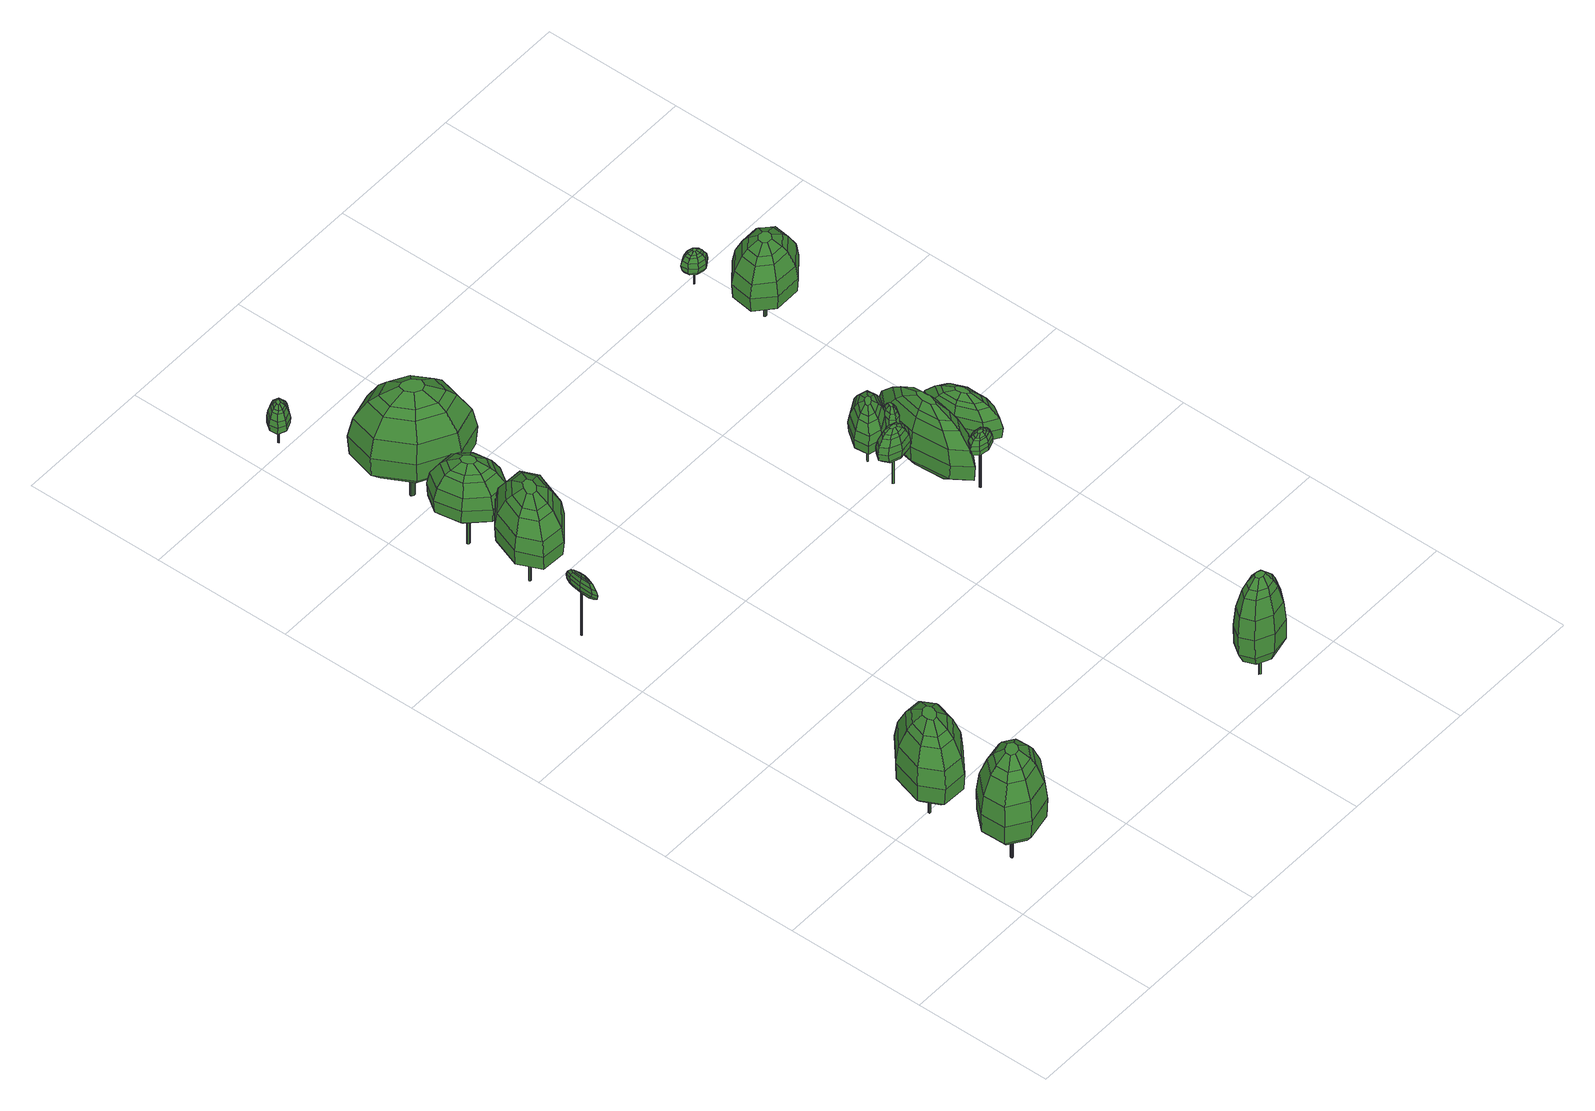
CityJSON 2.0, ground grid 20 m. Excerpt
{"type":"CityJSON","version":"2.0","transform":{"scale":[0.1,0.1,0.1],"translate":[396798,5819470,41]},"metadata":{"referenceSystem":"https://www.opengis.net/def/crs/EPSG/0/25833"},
"CityObjects":{
"tree1":{"type":"SolitaryVegetationObject","attributes":{"h_crown":13.69,"h_trunk":5.26,"X":396804.79,"Y":5819477.23,"Z":41.85,"height":18.95,"crownDiameter":10.08},"geometry":[{"type":"MultiSurface","lod":"2","boundaries":[[[0,1,2,3]],[[4,5,6,7]],[[8,9,10,11]],[[12,13,9,8]],[[14,15,16,17]],[[18,19,20,21]],[[22,23,24,25]],[[21,20,26,27]],[[28,29,18,30]],[[29,31,19,18]],[[3,2,32,5]],[[33,34,35,36]],[[27,26,22,37]],[[38,30,39,40]],[[41,42,1,0]],[[11,10,41,34]],[[43,11,34,33]],[[44,4,7,45]],[[46,47,4,44]],[[48,43,33,49]],[[19,50,48,20]],[[51,52,53,50]],[[54,25,55,15]],[[49,33,36,23]],[[36,35,47,46]],[[25,24,56,55]],[[40,39,57,42]],[[5,32,58,6]],[[13,59,38,9]],[[34,41,0,35]],[[35,0,3,47]],[[55,56,60,61]],[[53,8,11,43]],[[20,48,49,26]],[[47,3,5,4]],[[50,53,43,48]],[[10,40,42,41]],[[39,21,27,57]],[[37,22,25,54]],[[62,54,15,14]],[[56,44,45,60]],[[42,57,63,1]],[[57,27,37,63]],[[45,7,6,58,17,16,61,60],[64,65,66,67,68,69,70,71]],[[26,49,23,22]],[[63,37,54,62]],[[59,28,30,38]],[[1,63,62,2]],[[12,52,51,31,29,28,59,13]],[[9,38,40,10]],[[52,12,8,53]],[[32,14,17,58]],[[15,55,61,16]],[[23,36,46,24]],[[2,62,14,32]],[[31,51,50,19]],[[24,46,44,56]],[[30,18,21,39]],[[72,73,74,75,76,77,78,79]],[[71,72,79,64]],[[70,73,72,71]],[[69,74,73,70]],[[68,75,74,69]],[[67,76,75,68]],[[66,77,76,67]],[[65,78,77,66]],[[64,79,78,65]]]}]},
"tree2":{"type":"SolitaryVegetationObject","attributes":{"h_crown":11.58,"h_trunk":5.74,"X":396804.28,"Y":5819489.79,"Z":41.95,"height":17.32,"crownDiameter":10.61},"geometry":[{"type":"MultiSurface","lod":"2","boundaries":[[[80,81,82,83]],[[84,85,86,87]],[[88,89,90,91]],[[92,93,89,88]],[[94,95,96,97]],[[98,99,100,101]],[[102,103,104,105]],[[101,100,106,107]],[[108,109,98,110]],[[109,111,99,98]],[[83,82,112,85]],[[113,114,115,116]],[[107,106,102,117]],[[118,110,119,120]],[[121,122,81,80]],[[91,90,121,114]],[[123,91,114,113]],[[124,84,87,125]],[[126,127,84,124]],[[128,123,113,129]],[[99,130,128,100]],[[131,132,133,130]],[[134,105,135,95]],[[129,113,116,103]],[[116,115,127,126]],[[105,104,136,135]],[[120,119,137,122]],[[85,112,138,86]],[[93,139,118,89]],[[114,121,80,115]],[[115,80,83,127]],[[135,136,140,141]],[[133,88,91,123]],[[100,128,129,106]],[[127,83,85,84]],[[130,133,123,128]],[[90,120,122,121]],[[119,101,107,137]],[[117,102,105,134]],[[142,134,95,94]],[[136,124,125,140]],[[122,137,143,81]],[[137,107,117,143]],[[125,87,86,138,97,96,141,140],[144,145,146,147,148,149,150,151]],[[106,129,103,102]],[[143,117,134,142]],[[139,108,110,118]],[[81,143,142,82]],[[92,132,131,111,109,108,139,93]],[[89,118,120,90]],[[132,92,88,133]],[[112,94,97,138]],[[95,135,141,96]],[[103,116,126,104]],[[82,142,94,112]],[[111,131,130,99]],[[104,126,124,136]],[[110,98,101,119]],[[152,153,154,155,156,157,158,159]],[[151,152,159,144]],[[150,153,152,151]],[[149,154,153,150]],[[148,155,154,149]],[[147,156,155,148]],[[146,157,156,147]],[[145,158,157,146]],[[144,159,158,145]]]}]},
"tree3":{"type":"SolitaryVegetationObject","attributes":{"h_crown":3.6,"h_trunk":7.1,"X":396800.54,"Y":5819541.59,"Z":42.33,"height":10.7,"crownDiameter":3},"geometry":[{"type":"MultiSurface","lod":"2","boundaries":[[[160,161,162,163]],[[164,165,166,167]],[[168,169,170,171,172,173,174,175]],[[176,177,164,178]],[[174,173,179,180]],[[171,170,181,182]],[[183,184,185,177]],[[186,180,187,188]],[[189,167,190,191]],[[192,193,194,191,190,195,196,197],[198,199,193,200,195]],[[201,202,203,204]],[[205,182,206,207]],[[168,175,186,208]],[[209,210,194,193]],[[208,186,188,211]],[[173,172,205,179]],[[211,188,212,161]],[[213,178,189,210]],[[207,206,214,184]],[[180,179,215,187]],[[200,216,217,195]],[[198,218,219,199]],[[195,217,218,198]],[[193,220,216,200]],[[217,216,220,219,218]],[[199,219,220,193]],[[221,176,178,213]],[[170,169,222,181]],[[165,204,223,166]],[[161,212,221,162]],[[188,187,224,212]],[[225,160,163,202]],[[204,203,226,223]],[[163,162,227,228]],[[228,227,209,229]],[[162,221,213,227]],[[223,226,197,196]],[[227,213,210,209]],[[222,208,211,230]],[[230,211,161,160]],[[231,230,160,225]],[[229,209,193,192]],[[210,189,191,194]],[[175,174,180,186]],[[206,231,225,214]],[[181,222,230,231]],[[182,181,231,206]],[[187,215,183,224]],[[185,201,204,165]],[[215,207,184,183]],[[226,229,192,197]],[[166,223,196,195]],[[177,185,165,164]],[[224,183,177,176]],[[169,168,208,222]],[[214,225,202,201]],[[178,164,167,189]],[[203,228,229,226]],[[202,163,228,203]],[[179,205,207,215]],[[212,224,176,221]],[[172,171,182,205]],[[184,214,201,185]],[[167,166,195,190]]]}]},
"tree4":{"type":"SolitaryVegetationObject","attributes":{"h_crown":9.36,"h_trunk":6.96,"X":396803.61,"Y":5819552.32,"Z":42.58,"height":16.32,"crownDiameter":10.95},"geometry":[{"type":"MultiSurface","lod":"2","boundaries":[[[232,233,234,235]],[[233,236,237,234]],[[238,239,240,241]],[[242,243,238,244]],[[245,246,236,233]],[[247,248,249,250]],[[251,250,242,252]],[[248,253,254,249]],[[255,256,248,247]],[[257,245,233,232]],[[246,241,258,236]],[[259,251,252,260]],[[261,262,263,264]],[[240,265,261,266]],[[267,268,269,270]],[[268,271,272,269]],[[270,269,273,274]],[[275,276,271,268]],[[277,278,279,280]],[[243,281,239,238]],[[281,270,274,239]],[[282,283,275,284]],[[239,274,265,240]],[[265,285,262,261]],[[244,238,241,246]],[[236,258,286,237]],[[276,280,259,271]],[[287,277,280,276]],[[274,273,285,265]],[[266,261,264,288]],[[254,267,270,281]],[[289,232,235,290]],[[280,279,251,259]],[[291,282,284,253]],[[292,244,246,245]],[[253,284,267,254]],[[260,252,292,293]],[[272,260,293,294]],[[273,294,295,285]],[[285,295,289,262]],[[262,289,290,263]],[[293,292,245,257]],[[269,272,294,273]],[[278,255,247,279]],[[256,291,253,248]],[[283,287,276,275]],[[295,257,232,289]],[[286,288,264,263,290,235,234,237],[296,297,298,299,300,301,302,303]],[[284,275,268,267]],[[291,256,255,278,277,287,283,282]],[[294,293,257,295]],[[252,242,244,292]],[[303,304,305,296]],[[302,306,304,303]],[[299,307,308,300]],[[298,309,307,299]],[[304,306,310,308,307,309,311,305]],[[296,305,311,297]],[[301,310,306,302]],[[297,311,309,298]],[[300,308,310,301]],[[271,259,260,272]],[[249,254,281,243]],[[241,240,266,258]],[[279,247,250,251]],[[250,249,243,242]],[[258,266,288,286]]]}]},
"tree5":{"type":"SolitaryVegetationObject","attributes":{"h_crown":8.51,"h_trunk":6.13,"X":396803.58,"Y":5819561.97,"Z":42.79,"height":14.64,"crownDiameter":9.15},"geometry":[{"type":"MultiSurface","lod":"2","boundaries":[[[312,313,314,315]],[[313,316,317,314]],[[318,319,320,321]],[[322,323,318,324]],[[325,326,316,313]],[[327,328,329,330]],[[331,330,322,332]],[[328,333,334,329]],[[335,336,328,327]],[[337,325,313,312]],[[326,321,338,316]],[[339,331,332,340]],[[341,342,343,344]],[[320,345,341,346]],[[347,348,349,350]],[[348,351,352,349]],[[350,349,353,354]],[[355,356,351,348]],[[357,358,359,360]],[[323,361,319,318]],[[361,350,354,319]],[[362,363,355,364]],[[319,354,345,320]],[[345,365,342,341]],[[324,318,321,326]],[[316,338,366,317]],[[356,360,339,351]],[[367,357,360,356]],[[354,353,365,345]],[[346,341,344,368]],[[334,347,350,361]],[[369,312,315,370]],[[360,359,331,339]],[[371,362,364,333]],[[372,324,326,325]],[[333,364,347,334]],[[340,332,372,373]],[[352,340,373,374]],[[353,374,375,365]],[[365,375,369,342]],[[342,369,370,343]],[[373,372,325,337]],[[349,352,374,353]],[[358,335,327,359]],[[336,371,333,328]],[[363,367,356,355]],[[375,337,312,369]],[[366,368,344,343,370,315,314,317],[376,377,378,379,380,381,382,383]],[[364,355,348,347]],[[371,336,335,358,357,367,363,362]],[[374,373,337,375]],[[332,322,324,372]],[[383,384,385,376]],[[382,386,384,383]],[[379,387,388,380]],[[378,389,387,379]],[[384,386,390,388,387,389,391,385]],[[376,385,391,377]],[[381,390,386,382]],[[377,391,389,378]],[[380,388,390,381]],[[351,339,340,352]],[[329,334,361,323]],[[321,320,346,338]],[[359,327,330,331]],[[330,329,323,322]],[[338,346,368,366]]]}]},
"tree6":{"type":"SolitaryVegetationObject","attributes":{"h_crown":13.75,"h_trunk":5.32,"X":396805.48,"Y":5819572.33,"Z":43.03,"height":19.07,"crownDiameter":13.73},"geometry":[{"type":"MultiSurface","lod":"2","boundaries":[[[392,393,394,395]],[[396,397,398,399]],[[400,401,402,403]],[[404,405,401,400]],[[406,407,408,409]],[[410,411,412,413]],[[414,415,416,417]],[[413,412,418,419]],[[420,421,410,422]],[[421,423,411,410]],[[395,394,424,397]],[[425,426,427,428]],[[419,418,414,429]],[[430,422,431,432]],[[433,434,393,392]],[[403,402,433,426]],[[435,403,426,425]],[[436,396,399,437]],[[438,439,396,436]],[[440,435,425,441]],[[411,442,440,412]],[[443,444,445,442]],[[446,417,447,407]],[[441,425,428,415]],[[428,427,439,438]],[[417,416,448,447]],[[432,431,449,434]],[[397,424,450,398]],[[405,451,430,401]],[[426,433,392,427]],[[427,392,395,439]],[[447,448,452,453]],[[445,400,403,435]],[[412,440,441,418]],[[439,395,397,396]],[[442,445,435,440]],[[402,432,434,433]],[[431,413,419,449]],[[429,414,417,446]],[[454,446,407,406]],[[448,436,437,452]],[[434,449,455,393]],[[449,419,429,455]],[[437,399,398,450,409,408,453,452],[456,457,458,459,460,461,462,463]],[[418,441,415,414]],[[455,429,446,454]],[[451,420,422,430]],[[393,455,454,394]],[[404,444,443,423,421,420,451,405]],[[401,430,432,402]],[[444,404,400,445]],[[424,406,409,450]],[[407,447,453,408]],[[415,428,438,416]],[[394,454,406,424]],[[423,443,442,411]],[[416,438,436,448]],[[422,410,413,431]],[[464,465,466,467,468,469,470,471]],[[463,464,471,456]],[[462,465,464,463]],[[461,466,465,462]],[[460,467,466,461]],[[459,468,467,460]],[[458,469,468,459]],[[457,470,469,458]],[[456,471,470,457]]]}]},
"tree7":{"type":"SolitaryVegetationObject","attributes":{"h_crown":4.18,"h_trunk":2.89,"X":396801.75,"Y":5819590.41,"Z":43.36,"height":7.07,"crownDiameter":3.57},"geometry":[{"type":"MultiSurface","lod":"2","boundaries":[[[472,473,474,475]],[[473,476,477,474]],[[478,479,480,481]],[[482,483,478,484]],[[485,486,476,473]],[[487,488,489,490]],[[491,490,482,492]],[[488,493,494,489]],[[495,496,488,487]],[[497,485,473,472]],[[486,481,498,476]],[[499,491,492,500]],[[501,502,503,504]],[[480,505,501,506]],[[507,508,509,510]],[[508,511,512,509]],[[510,509,513,514]],[[515,516,511,508]],[[517,518,519,520]],[[483,521,479,478]],[[521,510,514,479]],[[522,523,515,524]],[[479,514,505,480]],[[505,525,502,501]],[[484,478,481,486]],[[476,498,526,477]],[[516,520,499,511]],[[527,517,520,516]],[[514,513,525,505]],[[506,501,504,528]],[[494,507,510,521]],[[529,472,475,530]],[[520,519,491,499]],[[531,522,524,493]],[[532,484,486,485]],[[493,524,507,494]],[[500,492,532,533]],[[512,500,533,534]],[[513,534,535,525]],[[525,535,529,502]],[[502,529,530,503]],[[533,532,485,497]],[[509,512,534,513]],[[518,495,487,519]],[[496,531,493,488]],[[523,527,516,515]],[[535,497,472,529]],[[526,528,504,503,530,475,474,477],[536,537,538,539,540]],[[524,515,508,507]],[[531,496,495,518,517,527,523,522]],[[534,533,497,535]],[[492,482,484,532]],[[539,541,542,540]],[[537,543,544,538]],[[536,545,543,537]],[[541,544,543,545,542]],[[540,542,545,536]],[[538,544,541,539]],[[511,499,500,512]],[[489,494,521,483]],[[481,480,506,498]],[[519,487,490,491]],[[490,489,483,482]],[[498,506,528,526]]]}]},
"tree8":{"type":"SolitaryVegetationObject","attributes":{"h_crown":14.49,"h_trunk":2.9,"X":396848.07,"Y":5819473.45,"Z":41.99,"height":17.39,"crownDiameter":6.47},"geometry":[{"type":"MultiSurface","lod":"2","boundaries":[[[546,547,548,549]],[[550,551,552,553]],[[554,555,556,557]],[[558,559,560,561]],[[562,563,559,558]],[[564,565,563,562]],[[566,567,568,569]],[[570,571,572,573]],[[556,574,575,576]],[[568,577,578,579]],[[576,575,567,566]],[[580,557,581,582]],[[549,548,583,551]],[[560,584,547,546]],[[555,585,574,556]],[[586,561,587,588]],[[587,546,549,589]],[[582,581,590,584]],[[561,560,546,587]],[[565,591,580,563]],[[551,583,592,552]],[[589,549,551,550]],[[559,582,584,560]],[[593,562,558,594]],[[579,578,595,596]],[[597,586,588,577]],[[596,595,598,599]],[[588,587,589,600]],[[575,601,597,567]],[[602,593,594,601]],[[594,558,561,586]],[[601,594,586,597]],[[603,550,553,604]],[[600,589,550,603]],[[574,602,601,575]],[[605,606,593,602]],[[607,579,596,571]],[[578,600,603,595]],[[577,588,600,578]],[[595,603,604,598]],[[557,556,576,581]],[[581,576,566,590]],[[571,596,599,572]],[[584,590,608,547]],[[606,564,562,593]],[[569,568,579,607]],[[608,569,607,609]],[[567,597,577,568]],[[548,609,570,583]],[[609,607,571,570]],[[547,608,609,548]],[[583,570,573,592]],[[585,605,602,574]],[[590,566,569,608]],[[564,606,605,585,555,554,591,565]],[[563,580,582,559]],[[604,553,552,592,573,572,599,598],[610,611,612,613,614,615,616]],[[591,554,557,580]],[[612,617,618,613]],[[611,619,617,612]],[[610,620,619,611]],[[615,621,622,616]],[[622,621,623,618,617,619,620]],[[616,622,620,610]],[[614,623,621,615]],[[613,618,623,614]]]}]},
"tree9":{"type":"SolitaryVegetationObject","attributes":{"h_crown":5.32,"h_trunk":4.64,"X":396844.69,"Y":5819528.51,"Z":42.26,"height":9.95,"crownDiameter":4.23},"geometry":[{"type":"MultiSurface","lod":"2","boundaries":[[[624,625,626,627]],[[628,629,630,631]],[[627,626,629,628]],[[632,633,625,624]],[[631,630,633,632]],[[633,630,629,626,625]],[[634,635,636,637]],[[638,639,640,641]],[[642,643,644,645]],[[646,647,648,649]],[[649,648,650,651]],[[652,653,642,654]],[[655,646,649,635]],[[635,649,651,636]],[[656,657,658,659]],[[660,661,662,663]],[[663,662,664,665]],[[666,645,667,668]],[[654,642,645,666]],[[669,670,671,672]],[[651,650,653,652]],[[644,673,674,675]],[[653,676,643,642]],[[636,651,652,677]],[[650,678,676,653]],[[679,638,641,678]],[[645,644,675,667]],[[680,669,672,681]],[[648,679,678,650]],[[682,637,683,684]],[[685,656,659,647]],[[686,687,688,689]],[[676,690,691,643]],[[647,659,679,648]],[[643,691,673,644]],[[692,634,637,682]],[[678,641,690,676]],[[683,677,661,660]],[[672,671,634,692]],[[658,681,639,638]],[[690,693,694,691]],[[640,682,684,693]],[[668,667,675,674,689,688,665,664],[624,627,628,631,632]],[[685,695,696,670,669,680,657,656]],[[694,697,687,686]],[[670,696,655,671]],[[673,686,689,674]],[[659,658,638,679]],[[657,680,681,658]],[[687,663,665,688]],[[641,640,693,690]],[[695,685,647,646]],[[684,683,660,697]],[[639,692,682,640]],[[693,684,697,694]],[[637,636,677,683]],[[691,694,686,673]],[[697,660,663,687]],[[677,652,654,661]],[[661,654,666,662]],[[671,655,635,634]],[[681,672,692,639]],[[696,695,646,655]],[[662,666,668,664]]]}]},
"tree10":{"type":"SolitaryVegetationObject","attributes":{"h_crown":5.85,"h_trunk":4.67,"X":396845.68,"Y":5819533.36,"Z":42.32,"height":10.52,"crownDiameter":6.62},"geometry":[{"type":"MultiSurface","lod":"2","boundaries":[[[698,699,700,701]],[[699,702,703,700]],[[704,705,706,707]],[[708,709,704,710]],[[711,712,702,699]],[[713,714,715,716]],[[717,716,708,718]],[[714,719,720,715]],[[721,722,714,713]],[[723,711,699,698]],[[712,707,724,702]],[[725,717,718,726]],[[727,728,729,730]],[[706,731,727,732]],[[733,734,735,736]],[[734,737,738,735]],[[736,735,739,740]],[[741,742,737,734]],[[743,744,745,746]],[[709,747,705,704]],[[747,736,740,705]],[[748,749,741,750]],[[705,740,731,706]],[[731,751,728,727]],[[710,704,707,712]],[[702,724,752,703]],[[742,746,725,737]],[[753,743,746,742]],[[740,739,751,731]],[[732,727,730,754]],[[720,733,736,747]],[[755,698,701,756]],[[746,745,717,725]],[[757,748,750,719]],[[758,710,712,711]],[[719,750,733,720]],[[726,718,758,759]],[[738,726,759,760]],[[739,760,761,751]],[[751,761,755,728]],[[728,755,756,729]],[[759,758,711,723]],[[735,738,760,739]],[[744,721,713,745]],[[722,757,719,714]],[[749,753,742,741]],[[761,723,698,755]],[[752,754,730,729,756,701,700,703],[762,763,764,765,766,767,768]],[[750,741,734,733]],[[757,722,721,744,743,753,749,748]],[[760,759,723,761]],[[718,708,710,758]],[[768,769,770,762]],[[767,771,769,768]],[[765,772,773,766]],[[764,774,772,765]],[[769,771,773,772,774,775,770]],[[762,770,775,763]],[[763,775,774,764]],[[766,773,771,767]],[[737,725,726,738]],[[715,720,747,709]],[[707,706,732,724]],[[745,713,716,717]],[[716,715,709,708]],[[724,732,754,752]]]}]},
"tree11":{"type":"SolitaryVegetationObject","attributes":{"h_crown":7.84,"h_trunk":1.77,"X":396847.54,"Y":5819531.21,"Z":42.36,"height":9.61,"crownDiameter":3.49},"geometry":[{"type":"MultiSurface","lod":"2","boundaries":[[[776,777,778,779]],[[780,781,782,783]],[[784,785,786,787]],[[788,789,790,791]],[[792,793,789,788]],[[794,795,793,792]],[[796,797,798,799]],[[800,801,802,803]],[[786,804,805,806]],[[798,807,808,809]],[[806,805,797,796]],[[810,787,811,812]],[[779,778,813,781]],[[790,814,777,776]],[[785,815,804,786]],[[816,791,817,818]],[[817,776,779,819]],[[812,811,820,814]],[[791,790,776,817]],[[795,821,810,793]],[[781,813,822,782]],[[819,779,781,780]],[[789,812,814,790]],[[823,792,788,824]],[[809,808,825,826]],[[827,816,818,807]],[[826,825,828,829]],[[818,817,819,830]],[[805,831,827,797]],[[832,823,824,831]],[[824,788,791,816]],[[831,824,816,827]],[[833,780,783,834]],[[830,819,780,833]],[[804,832,831,805]],[[835,836,823,832]],[[837,809,826,801]],[[808,830,833,825]],[[807,818,830,808]],[[825,833,834,828]],[[787,786,806,811]],[[811,806,796,820]],[[801,826,829,802]],[[814,820,838,777]],[[836,794,792,823]],[[799,798,809,837]],[[838,799,837,839]],[[797,827,807,798]],[[778,839,800,813]],[[839,837,801,800]],[[777,838,839,778]],[[813,800,803,822]],[[815,835,832,804]],[[820,796,799,838]],[[794,836,835,815,785,784,821,795]],[[793,810,812,789]],[[834,783,782,822,803,802,829,828],[840,841,842,843,844,845]],[[821,784,787,810]],[[841,846,847,842]],[[840,848,846,841]],[[842,847,849,843]],[[845,850,848,840]],[[844,851,850,845]],[[851,849,847,846,848,850]],[[843,849,851,844]]]}]},
"tree12":{"type":"SolitaryVegetationObject","attributes":{"h_crown":3.16,"h_trunk":6.61,"X":396850.95,"Y":5819519.9,"Z":42.21,"height":9.77,"crownDiameter":3.34},"geometry":[{"type":"MultiSurface","lod":"2","boundaries":[[[852,853,854,855]],[[856,857,858,859]],[[860,861,862,863,864,865,866,867]],[[868,869,856,870]],[[866,865,871,872]],[[863,862,873,874]],[[875,876,877,869]],[[878,872,879,880]],[[881,859,882,883]],[[884,885,886,883,882,887,888,889],[890,891,892,893]],[[894,895,896,897]],[[898,874,899,900]],[[860,867,878,901]],[[902,903,886,885]],[[901,878,880,904]],[[865,864,898,871]],[[904,880,905,853]],[[906,870,881,903]],[[900,899,907,876]],[[872,871,908,879]],[[892,909,910,893]],[[893,910,911,890]],[[891,912,909,892]],[[910,909,912,911]],[[890,911,912,891]],[[913,868,870,906]],[[862,861,914,873]],[[857,897,915,858]],[[853,905,913,854]],[[880,879,916,905]],[[917,852,855,895]],[[897,896,918,915]],[[855,854,919,920]],[[920,919,902,921]],[[854,913,906,919]],[[915,918,889,888]],[[919,906,903,902]],[[914,901,904,922]],[[922,904,853,852]],[[923,922,852,917]],[[921,902,885,884]],[[903,881,883,886]],[[867,866,872,878]],[[899,923,917,907]],[[873,914,922,923]],[[874,873,923,899]],[[879,908,875,916]],[[877,894,897,857]],[[908,900,876,875]],[[918,921,884,889]],[[858,915,888,887]],[[869,877,857,856]],[[916,875,869,868]],[[861,860,901,914]],[[907,917,895,894]],[[870,856,859,881]],[[896,920,921,918]],[[895,855,920,896]],[[871,898,900,908]],[[905,916,868,913]],[[864,863,874,898]],[[876,907,894,877]],[[859,858,887,882]]]}]},
"tree13":{"type":"SolitaryVegetationObject","attributes":{"h_crown":10.69,"h_trunk":1.14,"X":396849.5,"Y":5819527.23,"Z":42.36,"height":11.83,"crownDiameter":10.93},"geometry":[{"type":"MultiSurface","lod":"2","boundaries":[[[924,925,926,927,928,929,930,931]],[[932,929,928,933]],[[934,930,929,932]],[[935,931,930,934]],[[933,928,927,936]],[[937,926,925,938]],[[939,924,931,935]],[[938,925,924,939]],[[936,927,926,937]],[[940,941,942,943]],[[944,945,946,947]],[[948,944,947,949]],[[943,942,950,951]],[[952,953,944,948]],[[947,946,954,955]],[[949,947,955,956]],[[957,958,959,960]],[[961,957,960,941]],[[956,955,957,961]],[[962,963,964,965]],[[960,959,963,962]],[[941,960,962,942]],[[966,948,949,967]],[[968,940,943,969]],[[967,949,956,970]],[[942,962,965,950]],[[970,956,961,971]],[[972,973,974,975]],[[974,971,940,968]],[[976,952,948,966]],[[975,974,968,977]],[[977,968,969,978]],[[953,979,945,944]],[[969,943,951,980]],[[981,982,983,984]],[[985,977,978,986]],[[987,975,977,985]],[[986,978,988,989]],[[984,983,973,972]],[[979,953,952,976,990,991,992,993]],[[994,972,975,987]],[[978,969,980,988]],[[991,990,982,981]],[[954,995,996,958]],[[973,970,971,974]],[[990,976,966,982]],[[982,966,967,983]],[[946,997,995,954]],[[945,998,997,946]],[[983,967,970,973]],[[979,993,998,945]],[[958,996,999,959]],[[1000,984,972,994]],[[1001,981,984,1000]],[[996,987,985,999]],[[971,961,941,940]],[[999,985,986,1002]],[[995,994,987,996]],[[955,954,958,957]],[[963,1002,1003,964]],[[1002,986,989,1003]],[[959,999,1002,963]],[[997,1000,994,995]],[[993,992,1001,998]],[[965,964,1003,989,988,980,951,950],[935,934,932,933,936,937,938,939]],[[992,991,981,1001]],[[998,1001,1000,997]]]}]},
"tree14":{"type":"SolitaryVegetationObject","attributes":{"h_crown":7.16,"h_trunk":4.07,"X":396853.74,"Y":5819525.02,"Z":42.42,"height":11.23,"crownDiameter":8.01},"geometry":[{"type":"MultiSurface","lod":"2","boundaries":[[[1004,1005,1006,1007]],[[1005,1008,1009,1006]],[[1010,1011,1012,1013]],[[1014,1015,1010,1016]],[[1017,1018,1008,1005]],[[1019,1020,1021,1022]],[[1023,1022,1014,1024]],[[1020,1025,1026,1021]],[[1027,1028,1020,1019]],[[1029,1017,1005,1004]],[[1018,1013,1030,1008]],[[1031,1023,1024,1032]],[[1033,1034,1035,1036]],[[1012,1037,1033,1038]],[[1039,1040,1041,1042]],[[1040,1043,1044,1041]],[[1042,1041,1045,1046]],[[1047,1048,1043,1040]],[[1049,1050,1051,1052]],[[1015,1053,1011,1010]],[[1053,1042,1046,1011]],[[1054,1055,1047,1056]],[[1011,1046,1037,1012]],[[1037,1057,1034,1033]],[[1016,1010,1013,1018]],[[1008,1030,1058,1009]],[[1048,1052,1031,1043]],[[1059,1049,1052,1048]],[[1046,1045,1057,1037]],[[1038,1033,1036,1060]],[[1026,1039,1042,1053]],[[1061,1004,1007,1062]],[[1052,1051,1023,1031]],[[1063,1054,1056,1025]],[[1064,1016,1018,1017]],[[1025,1056,1039,1026]],[[1032,1024,1064,1065]],[[1044,1032,1065,1066]],[[1045,1066,1067,1057]],[[1057,1067,1061,1034]],[[1034,1061,1062,1035]],[[1065,1064,1017,1029]],[[1041,1044,1066,1045]],[[1050,1027,1019,1051]],[[1028,1063,1025,1020]],[[1055,1059,1048,1047]],[[1067,1029,1004,1061]],[[1058,1060,1036,1035,1062,1007,1006,1009],[1068,1069,1070,1071,1072,1073,1074,1075]],[[1056,1047,1040,1039]],[[1063,1028,1027,1050,1049,1059,1055,1054]],[[1066,1065,1029,1067]],[[1024,1014,1016,1064]],[[1075,1076,1077,1068]],[[1074,1078,1076,1075]],[[1071,1079,1080,1072]],[[1070,1081,1079,1071]],[[1076,1078,1082,1080,1079,1081,1083,1077]],[[1068,1077,1083,1069]],[[1073,1082,1078,1074]],[[1069,1083,1081,1070]],[[1072,1080,1082,1073]],[[1043,1031,1032,1044]],[[1021,1026,1053,1015]],[[1013,1012,1038,1030]],[[1051,1019,1022,1023]],[[1022,1021,1015,1014]],[[1030,1038,1060,1058]]]}]},
"tree15":{"type":"SolitaryVegetationObject","attributes":{"h_crown":9.72,"h_trunk":3.97,"X":396856.11,"Y":5819558.03,"Z":43.43,"height":13.69,"crownDiameter":9.57},"geometry":[{"type":"MultiSurface","lod":"2","boundaries":[[[1084,1085,1086,1087]],[[1088,1089,1090,1091]],[[1092,1093,1094,1095]],[[1096,1097,1093,1092]],[[1098,1099,1100,1101]],[[1102,1103,1104,1105]],[[1106,1107,1108,1109]],[[1105,1104,1110,1111]],[[1112,1113,1102,1114]],[[1113,1115,1103,1102]],[[1087,1086,1116,1089]],[[1117,1118,1119,1120]],[[1111,1110,1106,1121]],[[1122,1114,1123,1124]],[[1125,1126,1085,1084]],[[1095,1094,1125,1118]],[[1127,1095,1118,1117]],[[1128,1088,1091,1129]],[[1130,1131,1088,1128]],[[1132,1127,1117,1133]],[[1103,1134,1132,1104]],[[1135,1136,1137,1134]],[[1138,1109,1139,1099]],[[1133,1117,1120,1107]],[[1120,1119,1131,1130]],[[1109,1108,1140,1139]],[[1124,1123,1141,1126]],[[1089,1116,1142,1090]],[[1097,1143,1122,1093]],[[1118,1125,1084,1119]],[[1119,1084,1087,1131]],[[1139,1140,1144,1145]],[[1137,1092,1095,1127]],[[1104,1132,1133,1110]],[[1131,1087,1089,1088]],[[1134,1137,1127,1132]],[[1094,1124,1126,1125]],[[1123,1105,1111,1141]],[[1121,1106,1109,1138]],[[1146,1138,1099,1098]],[[1140,1128,1129,1144]],[[1126,1141,1147,1085]],[[1141,1111,1121,1147]],[[1129,1091,1090,1142,1101,1100,1145,1144],[1148,1149,1150,1151,1152,1153,1154,1155]],[[1110,1133,1107,1106]],[[1147,1121,1138,1146]],[[1143,1112,1114,1122]],[[1085,1147,1146,1086]],[[1096,1136,1135,1115,1113,1112,1143,1097]],[[1093,1122,1124,1094]],[[1136,1096,1092,1137]],[[1116,1098,1101,1142]],[[1099,1139,1145,1100]],[[1107,1120,1130,1108]],[[1086,1146,1098,1116]],[[1115,1135,1134,1103]],[[1108,1130,1128,1140]],[[1114,1102,1105,1123]],[[1156,1157,1158,1159,1160,1161,1162,1163]],[[1155,1156,1163,1148]],[[1154,1157,1156,1155]],[[1153,1158,1157,1154]],[[1152,1159,1158,1153]],[[1151,1160,1159,1152]],[[1150,1161,1160,1151]],[[1149,1162,1161,1150]],[[1148,1163,1162,1149]]]}]},
"tree16":{"type":"SolitaryVegetationObject","attributes":{"h_crown":3.59,"h_trunk":2.31,"X":396855.07,"Y":5819568.35,"Z":43.11,"height":5.9,"crownDiameter":2.99},"geometry":[{"type":"MultiSurface","lod":"2","boundaries":[[[1164,1165,1166,1167]],[[1165,1168,1169,1166]],[[1170,1171,1172,1173]],[[1174,1175,1170,1176]],[[1177,1178,1168,1165]],[[1179,1180,1181,1182]],[[1183,1182,1174,1184]],[[1180,1185,1186,1181]],[[1187,1188,1180,1179]],[[1189,1177,1165,1164]],[[1178,1173,1190,1168]],[[1191,1183,1184,1192]],[[1193,1194,1195,1196]],[[1172,1197,1193,1198]],[[1199,1200,1201,1202]],[[1200,1203,1204,1201]],[[1202,1201,1205,1206]],[[1207,1208,1203,1200]],[[1209,1210,1211,1212]],[[1175,1213,1171,1170]],[[1213,1202,1206,1171]],[[1214,1215,1207,1216]],[[1171,1206,1197,1172]],[[1197,1217,1194,1193]],[[1176,1170,1173,1178]],[[1168,1190,1218,1169]],[[1208,1212,1191,1203]],[[1219,1209,1212,1208]],[[1206,1205,1217,1197]],[[1198,1193,1196,1220]],[[1186,1199,1202,1213]],[[1221,1164,1167,1222]],[[1212,1211,1183,1191]],[[1223,1214,1216,1185]],[[1224,1176,1178,1177]],[[1185,1216,1199,1186]],[[1192,1184,1224,1225]],[[1204,1192,1225,1226]],[[1205,1226,1227,1217]],[[1217,1227,1221,1194]],[[1194,1221,1222,1195]],[[1225,1224,1177,1189]],[[1201,1204,1226,1205]],[[1210,1187,1179,1211]],[[1188,1223,1185,1180]],[[1215,1219,1208,1207]],[[1227,1189,1164,1221]],[[1218,1220,1196,1195,1222,1167,1166,1169],[1228,1229,1230,1231]],[[1216,1207,1200,1199]],[[1223,1188,1187,1210,1209,1219,1215,1214]],[[1226,1225,1189,1227]],[[1184,1174,1176,1224]],[[1231,1232,1233,1228]],[[1229,1234,1235,1230]],[[1232,1235,1234,1233]],[[1230,1235,1232,1231]],[[1228,1233,1234,1229]],[[1203,1191,1192,1204]],[[1181,1186,1213,1175]],[[1173,1172,1198,1190]],[[1211,1179,1182,1183]],[[1182,1181,1175,1174]],[[1190,1198,1220,1218]]]}]}
},
"vertices":[
[87,119,118],[117,100,118],[115,99,87],[86,118,87],[51,101,72],[82,107,72],[72,83,65],[63,81,65],[56,92,186],[78,97,186],[81,104,175],[53,99,175],[63,80,198],[72,82,198],[105,67,72],[84,44,72],[73,63,65],[80,71,65],[79,52,186],[58,48,186],[55,40,175],[83,46,175],[49,25,118],[19,44,118],[21,45,87],[50,27,87],[51,29,148],[88,37,148],[78,71,198],[72,64,198],[94,68,186],[64,63,198],[104,93,72],[22,79,148],[48,108,148],[46,111,118],[18,80,118],[90,34,118],[93,87,186],[102,67,175],[101,91,175],[85,115,148],[113,98,148],[34,78,175],[31,78,72],[56,74,65],[19,80,87],[46,110,87],[35,53,175],[23,47,148],[43,58,186],[58,67,198],[58,74,198],[42,76,186],[89,35,87],[54,37,72],[32,52,72],[114,65,148],[79,79,65],[78,78,198],[57,66,65],[64,61,65],[117,65,87],[118,65,118],[70,72,65],[70,73,65],[69,74,65],[67,74,65],[66,73,65],[66,71,65],[67,70,65],[69,71,65],[69,71,9],[67,70,9],[66,71,9],[66,73,9],[67,74,9],[69,74,9],[70,73,9],[70,72,9],
[61,252,110],[97,251,110],[96,249,82],[61,250,82],[36,215,67],[61,238,67],[62,210,61],[54,203,61],[44,210,172],[62,226,172],[62,235,162],[38,214,162],[55,203,183],[62,209,183],[100,213,67],[90,181,67],[71,192,61],[74,203,61],[82,186,172],[64,170,172],[64,161,162],[88,182,162],[65,144,110],[29,145,110],[30,147,82],[65,146,82],[64,148,137],[96,176,137],[73,202,183],[70,193,183],[89,209,172],[63,187,183],[88,237,67],[17,179,137],[29,219,137],[26,221,110],[13,177,110],[99,175,110],[80,225,172],[97,212,162],[86,234,162],[61,247,137],[94,246,137],[29,184,162],[26,183,67],[51,193,61],[14,178,82],[27,221,82],[40,162,162],[32,149,137],[45,171,172],[56,187,183],[53,194,183],[37,187,172],[98,175,82],[64,158,67],[38,159,67],[108,217,137],[71,210,61],[70,209,183],[55,186,61],[63,185,61],[111,218,82],[113,219,110],[65,199,61],[64,200,61],[63,200,61],[61,199,61],[61,197,61],[61,196,61],[63,196,61],[64,197,61],[64,197,10],[63,196,10],[61,196,10],[61,197,10],[61,199,10],[63,200,10],[64,200,10],[65,199,10],
[22,699,108],[22,716,108],[22,716,101],[21,697,101],[29,734,94],[29,716,94],[28,716,90],[28,730,90],[25,716,120],[25,712,120],[25,710,120],[26,712,120],[26,716,120],[26,720,120],[26,721,120],[25,720,120],[28,743,101],[29,735,101],[28,742,94],[27,726,117],[27,730,117],[24,702,117],[26,706,117],[29,733,108],[28,716,108],[29,716,101],[25,726,117],[27,734,115],[25,729,115],[27,736,90],[26,720,88],[26,722,88],[24,712,88],[25,716,88],[25,720,88],[26,716,88],[26,711,88],[25,710,88],[26,717,88],[25,717,88],[25,715,88],[26,697,101],[23,689,101],[23,690,94],[26,697,94],[27,716,117],[26,703,115],[28,716,115],[24,716,117],[23,716,90],[25,730,90],[23,716,115],[25,733,108],[25,734,94],[26,698,108],[28,729,115],[25,715,13],[26,716,13],[26,717,13],[25,717,13],[25,716,13],[25,735,101],[23,706,117],[26,702,90],[28,740,108],[23,691,108],[24,696,90],[22,716,94],[22,698,94],[22,702,90],[23,703,115],[24,698,115],
[83,804,86],[55,782,86],[56,810,81],[64,817,81],[28,784,86],[47,811,81],[4,804,120],[20,849,120],[21,848,97],[5,804,97],[21,774,142],[8,805,142],[18,770,120],[54,769,97],[19,771,97],[36,796,170],[29,813,170],[20,810,162],[30,787,162],[55,785,162],[55,772,142],[38,836,170],[32,841,162],[48,812,179],[45,819,179],[91,798,97],[17,809,86],[80,806,162],[89,800,142],[57,864,86],[84,863,86],[65,836,81],[56,836,81],[58,877,97],[30,842,86],[57,861,162],[82,860,162],[91,872,142],[58,874,142],[92,837,162],[104,841,142],[94,877,120],[58,879,120],[76,851,170],[83,833,170],[63,818,179],[56,812,179],[55,794,170],[75,810,170],[23,847,142],[56,835,179],[64,834,179],[57,852,170],[93,875,97],[44,819,81],[67,827,179],[48,829,81],[95,838,86],[68,828,81],[49,828,179],[54,767,120],[92,798,120],[108,843,120],[107,842,97],[58,824,81],[58,825,81],[56,825,81],[55,824,81],[54,822,81],[55,821,81],[56,821,81],[58,822,81],[58,822,16],[58,824,16],[56,821,16],[55,824,16],[54,822,16],[56,825,16],[55,821,16],[58,825,16],
[82,933,81],[86,904,81],[65,915,76],[64,924,76],[73,885,81],[61,909,76],[48,874,112],[21,902,112],[22,903,91],[48,875,91],[78,877,131],[49,878,131],[80,873,112],[96,900,91],[79,874,91],[68,895,156],[52,896,156],[50,889,149],[72,888,149],[84,906,149],[94,901,131],[38,911,156],[32,908,149],[61,910,164],[54,910,164],[90,937,91],[50,886,81],[80,932,149],[88,936,131],[25,935,81],[38,954,81],[50,931,76],[46,924,76],[16,940,91],[30,907,81],[28,934,149],[40,952,149],[34,963,131],[18,939,131],[61,951,149],[63,961,131],[32,966,112],[14,940,112],[44,944,156],[60,943,156],[63,923,164],[64,915,164],[77,909,156],[74,929,156],[24,903,131],[47,924,164],[51,929,164],[34,930,156],[33,965,91],[54,909,76],[57,929,164],[48,916,76],[62,953,81],[58,930,76],[49,916,164],[97,899,112],[91,937,112],[64,965,112],[63,964,91],[56,922,76],[55,922,76],[54,921,76],[54,919,76],[55,918,76],[57,918,76],[57,919,76],[57,920,76],[57,920,18],[56,922,18],[57,919,18],[54,919,18],[55,918,18],[54,921,18],[57,918,18],[55,922,18],
[6,1034,131],[18,1080,131],[20,1078,100],[8,1034,100],[45,993,84],[24,1032,84],[59,1026,78],[65,1014,78],[54,1002,199],[39,1029,199],[28,1031,188],[47,996,188],[67,1015,211],[61,1026,211],[66,1074,84],[105,1053,84],[84,1033,78],[72,1039,78],[96,1044,199],[110,1018,199],[122,1016,188],[102,1051,188],[143,1012,131],[132,967,131],[130,969,100],[141,1013,100],[138,1013,161],[112,1061,161],[72,1037,211],[83,1032,211],[69,1059,199],[89,1021,211],[33,1065,84],[85,960,161],[38,986,161],[34,983,131],[86,955,131],[115,1064,131],[45,1052,199],[67,1070,188],[36,1062,188],[12,1033,161],[23,1075,161],[83,977,188],[83,973,84],[77,1007,78],[86,957,100],[36,984,100],[114,985,188],[127,972,161],[104,994,199],[86,1012,211],[77,1009,211],[81,988,199],[114,1063,100],[126,1015,84],[117,982,84],[64,1086,161],[62,1036,78],[63,1035,211],[88,1010,78],[91,1021,78],[64,1090,100],[63,1092,131],[74,1026,78],[73,1026,78],[72,1024,78],[73,1022,78],[75,1021,78],[77,1021,78],[78,1023,78],[76,1025,78],[76,1025,20],[78,1023,20],[77,1021,20],[75,1021,20],[73,1022,20],[72,1024,20],[73,1026,20],[74,1026,20],
[44,1195,54],[33,1191,54],[36,1200,52],[40,1201,52],[25,1195,54],[34,1201,52],[19,1204,69],[29,1216,69],[29,1216,59],[20,1204,59],[22,1193,78],[21,1204,78],[21,1192,69],[32,1187,59],[21,1192,59],[29,1198,90],[28,1204,90],[25,1204,87],[26,1196,87],[33,1192,87],[32,1188,78],[33,1210,90],[32,1212,87],[34,1202,94],[34,1204,94],[46,1193,59],[24,1204,54],[43,1196,87],[45,1193,78],[42,1217,54],[50,1213,54],[41,1207,52],[39,1208,52],[43,1221,59],[31,1213,54],[42,1216,87],[49,1213,87],[53,1215,78],[43,1220,78],[50,1204,87],[54,1204,78],[54,1216,69],[43,1221,69],[46,1211,90],[47,1204,90],[39,1202,94],[36,1201,94],[34,1195,90],[42,1198,90],[30,1215,78],[39,1208,94],[41,1207,94],[41,1213,90],[54,1216,59],[33,1204,52],[41,1204,94],[35,1207,52],[51,1204,54],[42,1204,52],[36,1207,94],[32,1187,69],[46,1192,69],[56,1204,69],[55,1204,59],[38,1205,52],[37,1205,52],[37,1204,52],[37,1203,52],[38,1204,52],[37,1203,24],[38,1204,24],[37,1205,24],[37,1204,24],[38,1205,24],
[472,19,100],[464,39,100],[465,39,68],[473,19,68],[498,14,51],[479,23,51],[494,31,45],[500,28,45],[496,39,184],[501,40,184],[503,49,171],[488,46,171],[498,16,160],[481,24,160],[474,20,132],[497,10,132],[499,20,171],[486,26,171],[500,29,184],[495,31,184],[504,59,132],[527,49,132],[529,50,100],[504,62,100],[483,51,51],[503,55,51],[502,41,45],[495,40,45],[516,43,171],[520,45,160],[503,53,160],[538,30,100],[537,30,68],[529,50,68],[482,37,171],[485,50,160],[475,38,160],[473,38,51],[467,39,132],[507,38,184],[522,14,132],[497,7,100],[524,12,100],[497,8,68],[479,55,132],[493,36,184],[492,36,45],[513,23,171],[517,19,160],[528,31,51],[522,46,51],[535,30,132],[509,33,45],[507,38,45],[524,12,68],[526,31,160],[520,32,171],[518,18,51],[506,29,45],[508,33,184],[506,30,184],[504,61,68],[477,57,100],[478,57,68],[500,35,45],[499,35,45],[500,34,45],[501,33,45],[502,34,45],[502,35,45],[501,36,45],[500,34,10],[501,33,10],[499,35,10],[500,35,10],[502,35,10],[501,36,10],[502,34,10],
[466,586,62],[466,586,13],[466,585,13],[466,585,62],[467,584,62],[467,584,13],[468,585,13],[468,585,62],[467,586,62],[467,586,13],[480,591,103],[485,583,103],[491,582,93],[485,594,93],[449,587,103],[455,594,103],[451,597,93],[443,588,93],[465,570,71],[448,576,71],[452,578,65],[466,573,65],[476,578,108],[466,577,108],[466,574,103],[479,576,103],[465,570,93],[483,573,93],[484,572,82],[465,569,82],[483,572,71],[480,584,108],[463,583,112],[462,586,112],[453,587,108],[457,580,108],[486,594,71],[492,582,71],[486,583,65],[481,592,65],[473,584,62],[471,587,62],[480,575,65],[466,581,62],[471,582,62],[467,588,112],[471,587,112],[477,590,108],[468,593,108],[448,587,65],[461,586,62],[462,583,62],[447,576,82],[493,582,82],[449,577,93],[454,579,103],[463,588,112],[458,592,108],[469,600,93],[487,594,82],[469,601,82],[467,582,112],[454,595,65],[468,597,65],[467,589,62],[463,588,62],[441,588,82],[442,588,71],[468,596,103],[450,599,82],[450,598,71],[470,582,112],[472,585,112],[469,601,71],
[489,620,58],[469,610,58],[474,626,55],[481,629,55],[453,613,58],[469,627,55],[443,627,81],[461,652,81],[461,651,66],[444,627,66],[448,608,95],[446,627,95],[445,606,81],[466,602,66],[446,607,66],[460,619,113],[459,630,113],[454,629,107],[455,615,107],[469,611,107],[467,604,95],[469,643,113],[466,646,107],[470,628,118],[470,632,118],[492,616,66],[452,629,58],[488,621,107],[491,617,95],[485,658,58],[500,654,58],[484,640,55],[479,641,55],[487,665,66],[465,647,58],[484,656,107],[498,652,107],[506,659,95],[487,663,95],[500,638,107],[508,640,95],[508,661,81],[488,666,81],[493,648,113],[494,637,113],[480,630,118],[475,627,118],[471,617,113],[485,624,113],[462,650,95],[479,640,118],[483,639,118],[482,650,113],[507,660,66],[469,632,55],[484,635,118],[473,638,55],[502,639,58],[485,635,55],[474,637,118],[466,601,81],[493,615,81],[510,640,81],[509,640,66],[478,634,55],[478,635,55],[477,635,55],[476,634,55],[475,633,55],[476,632,55],[477,633,55],[477,633,13],[478,634,13],[476,632,13],[476,634,13],[475,633,13],[477,635,13],[478,635,13],
[492,630,64],[504,631,64],[504,631,46],[492,629,46],[486,616,36],[493,625,36],[495,616,33],[492,613,33],[498,614,110],[498,611,110],[502,609,103],[503,617,103],[487,616,96],[493,624,96],[493,628,81],[484,617,81],[489,615,103],[494,621,103],[493,613,110],[495,616,110],[507,607,81],[498,596,81],[499,595,64],[508,607,64],[506,619,36],[505,608,36],[498,611,33],[499,614,33],[497,603,103],[498,600,96],[504,608,96],[487,593,64],[487,593,46],[498,595,46],[500,622,103],[506,619,96],[501,625,96],[502,626,36],[503,630,81],[496,609,110],[482,603,81],[483,618,64],[480,602,64],[483,618,46],[509,621,81],[497,616,110],[497,617,33],[488,607,103],[485,606,96],[489,598,36],[498,599,36],[488,594,81],[493,608,33],[496,608,33],[481,603,46],[490,599,96],[491,602,103],[484,605,36],[492,610,33],[494,608,110],[492,610,110],[508,607,46],[510,622,64],[510,621,46],[496,613,33],[495,613,33],[495,612,33],[495,611,33],[496,611,33],[496,612,33],[495,613,14],[495,612,14],[496,613,14],[495,611,14],[496,612,14],[496,611,14],
[543,491,99],[530,487,99],[530,486,92],[544,491,92],[515,507,85],[529,512,85],[529,509,82],[518,505,82],[530,496,110],[533,497,110],[534,499,110],[532,501,110],[529,502,110],[526,501,110],[525,499,110],[527,497,110],[509,498,92],[515,507,92],[510,498,85],[522,503,107],[519,498,107],[540,500,107],[537,504,107],[516,507,99],[529,511,99],[529,512,92],[522,494,107],[516,498,105],[520,492,105],[515,498,82],[526,501,80],[525,499,80],[533,497,80],[530,496,80],[526,497,80],[529,502,80],[533,501,80],[534,499,80],[529,499,80],[530,498,80],[530,499,80],[529,500,80],[543,509,92],[550,500,92],[549,500,85],[543,509,85],[529,506,107],[539,506,105],[529,508,105],[530,492,107],[530,489,82],[519,491,82],[530,490,105],[517,490,99],[516,489,85],[542,508,99],[519,505,105],[530,499,12],[529,500,12],[529,499,12],[530,498,12],[516,489,92],[537,495,107],[540,507,82],[511,498,99],[548,500,99],[544,500,82],[530,486,85],[544,491,85],[541,493,82],[540,493,105],[543,500,105],
[516,572,14],[516,570,14],[515,569,14],[514,570,14],[514,572,14],[514,575,14],[515,576,14],[516,575,14],[514,575,25],[514,572,25],[515,576,25],[516,575,25],[514,570,25],[515,569,25],[516,570,25],[516,572,25],[531,515,43],[510,493,43],[511,512,31],[527,529,31],[503,543,122],[501,573,122],[496,573,113],[499,534,113],[512,530,122],[512,517,113],[514,553,25],[519,559,25],[514,556,132],[510,561,132],[490,574,92],[494,521,92],[510,498,92],[492,516,68],[487,574,68],[488,574,43],[493,518,43],[510,491,68],[498,531,31],[495,574,31],[509,573,25],[510,559,25],[523,542,122],[526,532,113],[542,571,43],[535,571,31],[530,518,92],[531,513,68],[536,624,92],[540,571,92],[543,571,68],[538,629,68],[518,560,132],[537,627,43],[532,614,31],[509,573,132],[521,572,25],[527,602,122],[529,571,122],[534,571,113],[531,611,113],[520,651,43],[519,633,31],[520,654,68],[520,585,25],[516,591,25],[521,572,132],[520,584,132],[516,589,132],[512,584,132],[520,647,92],[500,626,92],[499,631,68],[504,612,113],[507,603,122],[499,629,43],[518,628,113],[518,615,122],[503,616,31],[511,586,25],
[575,554,62],[575,524,62],[563,542,59],[563,551,59],[566,510,62],[560,537,59],[549,508,86],[534,545,86],[535,546,70],[549,509,70],[568,500,101],[549,511,101],[569,495,86],[581,516,70],[568,497,70],[563,522,120],[553,528,120],[551,521,115],[565,513,115],[574,526,115],[580,518,101],[545,548,120],[541,547,115],[560,539,127],[556,542,127],[580,555,70],[551,519,62],[573,553,115],[579,555,101],[539,576,62],[549,591,62],[555,563,59],[552,558,59],[534,585,70],[540,547,62],[541,574,115],[550,588,115],[547,601,101],[535,583,101],[563,579,115],[565,589,101],[546,605,86],[533,586,86],[552,579,120],[562,572,120],[562,551,127],[562,543,127],[570,532,120],[570,553,120],[536,546,101],[552,557,127],[555,561,127],[545,569,120],[547,604,70],[555,540,59],[559,559,127],[552,549,59],[564,581,62],[559,560,59],[553,549,127],[582,515,86],[581,555,86],[566,592,86],[566,591,70],[558,552,59],[557,552,59],[556,552,59],[556,550,59],[557,549,59],[558,548,59],[558,549,59],[558,550,59],[558,550,14],[558,552,14],[558,549,14],[556,550,14],[557,549,14],[556,552,14],[558,548,14],[557,552,14],
[606,921,104],[631,898,104],[630,897,81],[606,920,81],[571,910,70],[600,911,70],[587,890,65],[578,890,65],[574,901,153],[594,902,153],[598,908,145],[571,908,145],[578,889,161],[586,889,161],[615,868,70],[592,851,70],[584,871,65],[592,877,65],[588,859,153],[568,859,153],[564,852,145],[591,853,145],[556,839,104],[531,863,104],[533,863,81],[557,841,81],[558,843,125],[594,843,125],[590,877,161],[584,872,161],[605,872,153],[576,872,161],[618,893,70],[540,895,125],[568,917,125],[567,921,104],[536,896,104],[595,840,104],[607,889,153],[612,869,145],[615,892,145],[604,918,125],[627,896,125],[550,891,145],[548,892,70],[571,884,65],[537,896,81],[567,919,81],[547,868,145],[535,864,125],[555,871,153],[571,877,161],[572,884,161],[558,889,153],[595,841,81],[562,850,70],[544,867,70],[623,866,125],[593,884,65],[591,884,161],[570,876,65],[575,871,65],[625,865,81],[626,864,104],[583,880,65],[583,881,65],[582,882,65],[581,882,65],[579,881,65],[579,880,65],[580,879,65],[582,879,65],[582,879,24],[580,879,24],[579,880,24],[579,881,24],[581,882,24],[582,882,24],[583,881,24],[583,880,24],
[575,992,46],[582,985,46],[574,984,45],[572,986,45],[582,977,46],[574,982,45],[577,970,59],[565,972,59],[565,973,51],[577,970,51],[585,976,67],[577,971,67],[586,975,59],[585,986,51],[586,976,51],[579,979,77],[574,976,77],[575,974,74],[581,978,74],[581,985,74],[584,985,67],[568,978,77],[567,976,74],[574,982,80],[572,981,80],[576,994,51],[576,973,46],[575,991,74],[576,994,67],[560,982,46],[559,990,46],[567,985,45],[567,983,45],[556,981,51],[566,975,46],[560,982,74],[560,989,74],[557,991,67],[557,982,67],[566,993,74],[565,996,67],[555,992,59],[556,981,59],[563,988,77],[567,991,77],[572,986,80],[574,984,80],[578,985,77],[574,989,77],[565,973,67],[568,983,80],[568,985,80],[563,982,77],[556,991,51],[572,980,45],[569,986,80],[569,981,45],[566,994,46],[569,987,45],[569,981,80],[586,986,59],[577,995,59],[564,997,59],[564,997,51],[570,984,45],[570,983,45],[571,983,45],[571,984,45],[571,984,21],[570,984,21],[570,983,21],[571,983,21]
]}
